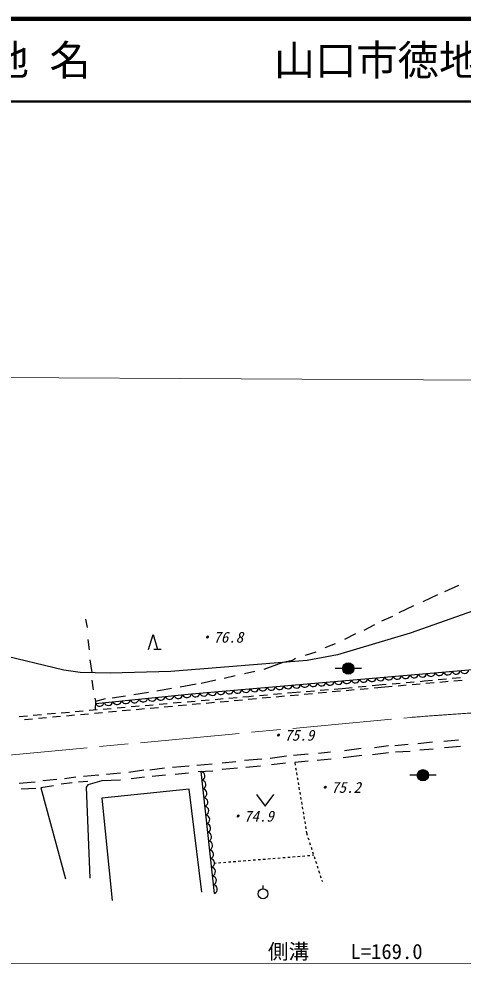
# Model space of a CAD drawing. Units: millimetres, scale not verified. Extents: x 40000 to 680000, y 20000 to 380000.
# Drawn here: x 374177 to 427950, y 265614 to 380000 of the extents above; entities that cross this region are included whole.
import ezdxf
from ezdxf.enums import TextEntityAlignment as Align

# ---------------------------------------------------------------- set-up
doc = ezdxf.new("R2010")
doc.units = ezdxf.units.MM
doc.header["$LTSCALE"] = 1000
doc.linetypes.add('CHAIN', pattern=[18.5, 12, -1.5, 3.5, -1.5])
for name, color, linetype, lineweight in [('M-BGD', 7, 'Continuous', 25), ('M-BMK', 2, 'CHAIN', 13), ('M-STR-HTXT', 7, 'Continuous', 13), ('M-TTL', 2, 'Continuous', 140), ('M-TTL-LINE', 7, 'Continuous', 50)]:
    doc.layers.add(name, color=color, linetype=linetype, lineweight=lineweight)
doc.layers.add('M-TTL-TXT', color=7, linetype='Continuous')
doc.styles.add('ＭＳ ゴシック', font='')
doc.styles.get('ＭＳ ゴシック').set_extended_font_data('MS Gothic')

msp = doc.modelspace()

# ---------------------------------------------------------------- hatches: boundary and pattern name
at = {"layer": 'M-BGD'}
for points in [[(414727, 301388, -1), (413361, 301388, -0.41421), (414044, 302071, -0.41421)], [(423762, 288469, -1), (422396, 288469, -1)]]:
    msp.add_hatch(color=256, dxfattribs=at).paths.add_polyline_path(points)

# ---------------------------------------------------------------- linework, layer by layer
for p, q in [((427381, 311418), (425688, 310656)), ((424841, 310318), (423063, 309471)), ((421963, 308963), (420185, 308116)), ((430683, 308878), (421539, 305661)), ((382254, 307354), (382423, 306338)), ((417221, 306677), (415951, 306000)), ((419423, 307693), (418068, 307100)), ((389878, 303701), (390418, 305501)), ((390418, 305501), (390958, 303701)), ((421539, 305661), (412734, 303036)), ((414935, 305576), (413581, 304899)), ((382508, 304899), (382677, 303629)), ((412480, 304391), (411210, 303883)), ((379629, 301174), (371247, 303206)), ((391408, 303701), (390508, 303701)), ((410109, 303375), (408839, 302952)), ((382762, 302444), (383016, 300920)), ((409093, 302359), (392583, 301004)), ((406130, 302105), (403844, 301258)), ((407315, 302359), (406130, 302105)), ((407654, 302613), (407315, 302359)), ((412734, 303036), (409093, 302359)), ((381577, 300920), (379629, 301174)), ((385217, 300835), (381577, 300920)), ((392583, 301004), (385217, 300835)), ((402743, 301004), (401473, 300750)), ((412448, 301424), (413362, 301425)), ((414742, 301424), (415655, 301425)), ((383016, 299988), (383185, 298803)), ((398002, 299988), (396224, 299565)), ((400373, 300496), (399018, 300158)), ((421044, 299688), (422040, 299772)), ((422738, 299832), (423246, 299875)), ((423246, 299875), (424249, 299973)), ((424945, 300041), (425941, 300139)), ((425151, 299748), (426147, 299835)), ((426637, 300207), (427632, 300305)), ((426844, 299897), (427840, 299984)), ((392668, 298972), (390890, 298634)), ((395631, 299480), (393684, 299142)), ((407261, 298482), (408248, 298560)), ((408946, 298616), (409943, 298694)), ((410641, 298750), (411638, 298829)), ((412093, 298585), (413089, 298676)), ((412336, 298884), (413323, 298962)), ((413323, 298962), (414539, 299083)), ((413786, 298739), (414782, 298829)), ((415236, 299152), (416231, 299251)), ((415479, 298892), (416475, 298982)), ((416928, 299321), (418144, 299442)), ((417172, 299045), (418491, 299165)), ((418144, 299442), (418653, 299485)), ((418491, 299165), (419373, 299242)), ((419350, 299544), (420346, 299629)), ((420070, 299303), (421066, 299390)), ((421764, 299452), (422760, 299539)), ((423457, 299600), (424453, 299687)), ((383355, 297787), (383439, 297448)), ((383439, 297448), (383414, 296391)), ((384625, 297702), (383438, 297406)), ((387080, 298041), (385471, 297787)), ((389874, 298464), (388096, 298210)), ((394529, 297359), (395525, 297446)), ((396223, 297507), (397219, 297594)), ((397916, 297654), (398913, 297741)), ((398548, 297359), (399544, 297449)), ((399610, 297802), (400606, 297889)), ((400241, 297512), (401237, 297602)), ((401304, 297950), (402010, 298011)), ((401934, 297665), (402930, 297756)), ((402010, 298011), (402594, 298064)), ((403291, 298126), (404287, 298215)), ((403628, 297819), (404623, 297909)), ((404984, 298278), (405980, 298367)), ((405321, 297972), (406317, 298062)), ((406677, 298430), (407261, 298482)), ((407014, 298125), (408010, 298216)), ((408707, 298279), (409703, 298369)), ((410400, 298432), (411396, 298522)), ((380981, 296179), (381977, 296265)), ((382674, 296326), (383670, 296413)), ((384368, 296474), (385364, 296561)), ((386061, 296621), (387058, 296708)), ((386697, 296285), (387693, 296376)), ((387755, 296769), (388751, 296856)), ((388390, 296439), (389386, 296529)), ((389449, 296917), (390445, 297003)), ((390083, 296592), (391079, 296682)), ((391142, 297064), (392138, 297151)), ((391776, 296745), (392772, 296836)), ((392836, 297212), (393832, 297299)), ((393469, 296899), (394465, 296989)), ((395162, 297052), (396158, 297142)), ((396855, 297205), (397851, 297296)), ((374206, 295588), (375202, 295675)), ((374845, 295212), (375841, 295302)), ((375900, 295736), (376896, 295823)), ((376538, 295365), (377534, 295456)), ((377593, 295883), (378590, 295970)), ((378231, 295519), (379227, 295609)), ((379287, 296031), (380283, 296118)), ((379925, 295672), (380920, 295762)), ((381618, 295825), (382614, 295916)), ((383311, 295979), (384307, 296069)), ((385004, 296132), (386000, 296222)), ((415613, 291691), (413581, 291437)), ((418915, 292030), (417221, 291776)), ((421285, 292199), (419677, 292030)), ((424249, 292453), (422471, 292284)), ((427381, 292707), (425603, 292538)), ((427635, 291945), (425688, 291776)), ((406553, 290760), (404606, 290506)), ((409178, 291014), (407400, 290844)), ((411887, 291268), (410448, 291098)), ((415697, 290844), (413411, 290590)), ((418915, 291183), (416967, 290929)), ((421539, 291352), (419761, 291268)), ((424333, 291606), (422725, 291522)), ((394785, 289574), (392753, 289405)), ((397579, 289828), (395716, 289659)), ((400457, 290082), (398764, 289913)), ((403590, 290421), (401473, 290252)), ((403421, 289574), (401643, 289405)), ((406469, 289913), (404775, 289744)), ((409178, 290167), (407569, 289998)), ((407569, 289998), (407625, 289670)), ((411972, 290421), (410279, 290252)), ((383863, 288474), (382000, 288304)), ((386487, 288728), (384794, 288558)), ((389281, 289066), (387503, 288812)), ((391821, 289320), (390043, 289066)), ((391906, 288474), (390297, 288304)), ((394700, 288728), (393091, 288558)), ((397663, 288982), (395885, 288897)), ((397854, 274174), (396243, 288914)), ((400627, 289320), (398764, 289151)), ((407674, 289374), (407724, 289078)), ((407774, 288783), (407824, 288487)), ((421483, 288505), (422397, 288506)), ((423777, 288505), (424690, 288506)), ((376158, 287627), (374211, 287458)), ((378359, 287204), (376835, 286950)), ((378783, 287966), (377089, 287796)), ((380645, 287542), (379291, 287373)), ((381069, 288220), (379714, 288050)), ((382508, 287712), (381407, 287627)), ((382508, 287288), (382339, 287034)), ((384201, 287796), (382508, 287288)), ((386487, 287881), (384201, 287796)), ((389366, 288220), (387757, 288050)), ((407874, 288191), (407924, 287895)), ((407974, 287599), (408024, 287303)), ((376243, 286865), (374465, 286780)), ((376835, 286950), (379799, 275943)), ((382339, 287034), (382762, 276028)), ((394785, 286780), (384201, 285680)), ((396309, 274334), (394785, 286780)), ((402935, 286130), (403985, 284730)), ((403985, 284730), (405035, 286130)), ((408074, 287008), (408123, 286712)), ((408173, 286416), (408223, 286120)), ((384201, 285680), (385471, 273318)), ((408273, 285824), (408323, 285528)), ((408373, 285233), (408423, 284937)), ((408473, 284641), (408523, 284345)), ((408572, 284049), (408622, 283754)), ((408672, 283458), (408722, 283162)), ((408772, 282866), (408822, 282570)), ((408872, 282274), (408922, 281979)), ((408972, 281683), (409027, 281355)), ((409027, 281355), (409076, 281203)), ((409169, 280917), (409261, 280632)), ((409354, 280347), (409446, 280061)), ((409539, 279776), (409631, 279491)), ((409724, 279205), (409816, 278920)), ((399536, 277972), (399835, 277996)), ((400134, 278020), (400433, 278044)), ((400732, 278068), (401031, 278092)), ((401330, 278116), (401629, 278140)), ((401928, 278164), (402227, 278188)), ((402526, 278212), (402825, 278236)), ((403125, 278260), (403424, 278284)), ((403723, 278308), (404022, 278332)), ((404321, 278356), (404620, 278380)), ((404919, 278404), (405218, 278428)), ((405517, 278452), (405816, 278476)), ((406115, 278500), (406414, 278524)), ((406713, 278548), (407012, 278572)), ((407311, 278596), (407610, 278620)), ((407909, 278644), (408208, 278668)), ((408507, 278692), (408806, 278716)), ((409105, 278740), (409404, 278764)), ((409703, 278788), (409855, 278800)), ((409909, 278634), (410001, 278349)), ((410094, 278064), (410186, 277778)), ((397889, 277840), (398041, 277852)), ((398340, 277876), (398639, 277900)), ((398938, 277924), (399237, 277948)), ((410279, 277493), (410371, 277207)), ((410464, 276922), (410556, 276637)), ((410649, 276351), (410741, 276066)), ((410834, 275781), (410883, 275628)), ((403731, 274723), (403731, 275123))]:
    msp.add_line(p, q, dxfattribs=at)
msp.add_lwpolyline([(383432, 297164), (395070, 298312), (428640, 301235), (462092, 303486), (477564, 304248)], dxfattribs=at)
for centre, radius in [((414044, 301388), 683), ((423079, 288469), 683), ((403731, 274123), 600)]:
    msp.add_circle(centre, radius, dxfattribs=at)
for centre, radius, start, end in [((424052, 300961), 526, 198.82258, 351.12854), ((425069, 301050), 526, 198.82258, 351.12854), ((426086, 301138), 526, 198.82258, 351.12854), ((427103, 301227), 526, 198.82258, 351.12854), ((428121, 301316), 526, 198.82258, 351.12854), ((410827, 299810), 526, 198.82258, 351.12854), ((411844, 299899), 526, 198.82258, 351.12854), ((412861, 299987), 526, 198.82258, 351.12854), ((413879, 300076), 526, 198.82258, 351.12854), ((414896, 300164), 526, 198.82258, 351.12854), ((415913, 300253), 526, 198.82258, 351.12854), ((416931, 300341), 526, 198.82258, 351.12854), ((417948, 300430), 526, 198.82258, 351.12854), ((418965, 300519), 526, 198.82258, 351.12854), ((419982, 300607), 526, 198.82258, 351.12854), ((421000, 300696), 526, 198.82258, 351.12854), ((422017, 300784), 526, 198.82258, 351.12854), ((423034, 300873), 526, 198.82258, 351.12854), ((397602, 298659), 526, 198.82258, 351.12854), ((398619, 298747), 526, 198.82258, 351.12854), ((399637, 298836), 526, 198.82258, 351.12854), ((400654, 298924), 526, 198.82258, 351.12854), ((401671, 299013), 526, 198.82258, 351.12854), ((402688, 299102), 526, 198.82258, 351.12854), ((403706, 299190), 526, 198.82258, 351.12854), ((404723, 299279), 526, 198.82258, 351.12854), ((405740, 299367), 526, 198.82258, 351.12854), ((406758, 299456), 526, 198.82258, 351.12854), ((407775, 299544), 526, 198.82258, 351.12854), ((408792, 299633), 526, 198.82258, 351.12854), ((409810, 299721), 526, 198.82258, 351.12854), ((386062, 297578), 553, 201.70536, 349.55811), ((387120, 297682), 553, 201.70536, 349.55811), ((388178, 297786), 553, 201.70536, 349.55811), ((389236, 297891), 553, 201.70536, 349.55811), ((390294, 297995), 553, 201.70536, 349.55811), ((391352, 298099), 553, 201.70536, 349.55811), ((392410, 298204), 553, 201.70536, 349.55811), ((393468, 298308), 553, 201.70536, 349.55811), ((394526, 298412), 553, 201.70536, 349.55811), ((395567, 298482), 526, 198.82258, 351.12854), ((396585, 298570), 526, 198.82258, 351.12854), ((383946, 297369), 553, 201.70536, 349.55811), ((385004, 297473), 553, 201.70536, 349.55811), ((396151, 288371), 551, 292.1087, 80.36592), ((396266, 287318), 551, 292.1087, 80.36592), ((396381, 286265), 551, 292.1087, 80.36592), ((396496, 285213), 551, 292.1087, 80.36592), ((396611, 284160), 551, 292.1087, 80.36592), ((396726, 283107), 551, 292.1087, 80.36592), ((396841, 282054), 551, 292.1087, 80.36592), ((396957, 281001), 551, 292.1087, 80.36592), ((397072, 279948), 551, 292.1087, 80.36592), ((397187, 278895), 551, 292.1087, 80.36592), ((397302, 277842), 551, 292.1087, 80.36592), ((397417, 276789), 551, 292.1087, 80.36592), ((397532, 275737), 551, 292.1087, 80.36592), ((397647, 274684), 551, 292.1087, 80.36592)]:
    msp.add_arc(centre, radius, start, end, dxfattribs=at)
at = {"layer": 'M-BMK'}
msp.add_line((370480, 290674), (421614, 295471), dxfattribs=at)
msp.add_arc((483675, -519261), 817093, 90.94909, 94.35603, dxfattribs=at)
at = {"layer": 'M-STR-HTXT'}
for p, q in [((347456, 336734), (570383, 335548)), ((339921, 265614), (507476, 265774))]:
    msp.add_line(p, q, dxfattribs=at)
at = {"layer": 'M-TTL'}
msp.add_line((680000, 380000), (40000, 380000), dxfattribs=at)
at = {"layer": 'M-TTL-LINE'}
msp.add_line((40000, 370000), (680000, 370000), dxfattribs=at)

# ---------------------------------------------------------------- texts
at = {"layer": 'M-BGD', "style": 'ＭＳ ゴシック', "oblique": 15}
for s, p in [('・76.8', (395927, 304115)), ('・75.9', (404525, 292252)), ('・75.2', (410185, 285939)), ('・74.9', (399628, 282456))]:
    msp.add_text(s, height=1320, dxfattribs=at).set_placement(p, align=Align.BOTTOM_LEFT)
at = {"layer": 'M-STR-HTXT', "style": 'ＭＳ ゴシック'}
msp.add_text('側溝\u3000\u3000L=169.0', height=1833, dxfattribs=at).set_placement((404316, 265675), align=Align.BOTTOM_LEFT)
at = {"layer": 'M-TTL-TXT', "style": 'ＭＳ ゴシック'}
for s, p in [('地 名', (370380, 375000)), ('山口市徳地堀', (405024, 375000))]:
    msp.add_text(s, height=3666, dxfattribs=at).set_placement(p, align=Align.MIDDLE_LEFT)

doc.saveas('drawing.dxf')
